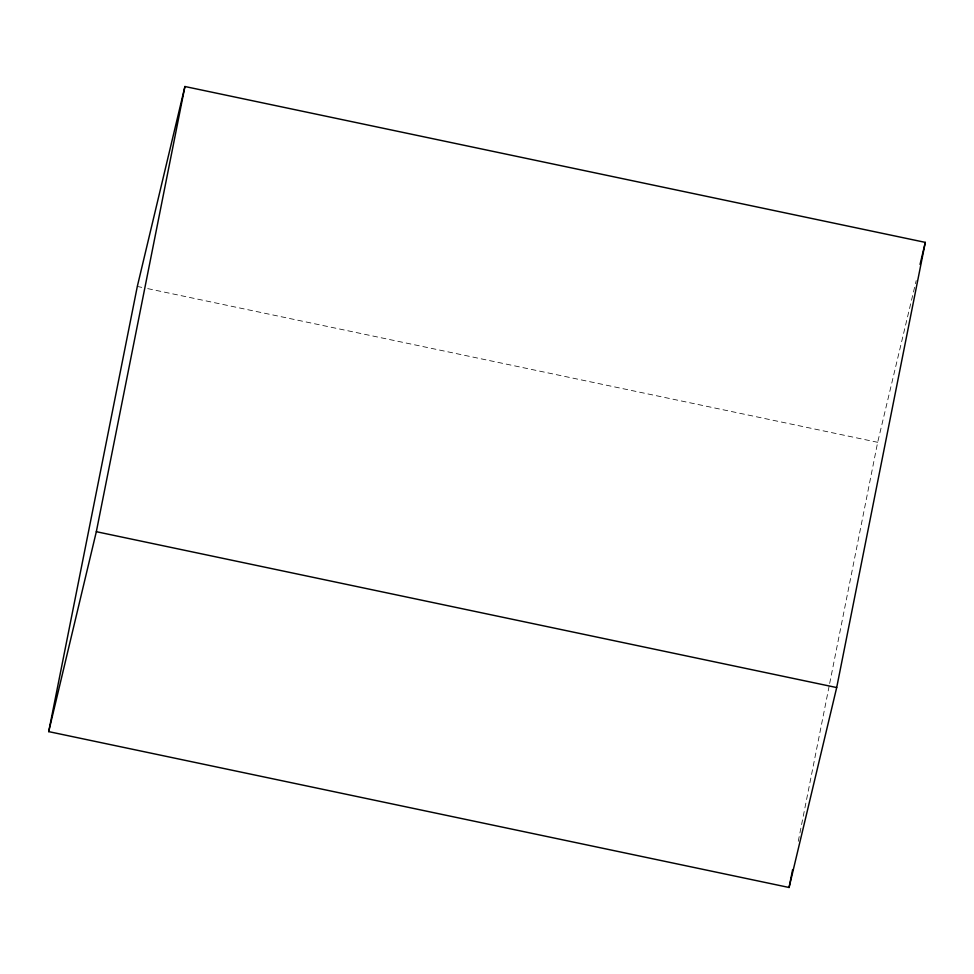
<?xml version="1.0" encoding="UTF-8"?>
<svg xmlns="http://www.w3.org/2000/svg" width="974" height="974" viewBox="0 0 974 974"><rect width="100%" height="100%" fill="white"/><g stroke="black" fill="none" stroke-linecap="round" stroke-linejoin="round"><path stroke-width="0.73" stroke-dasharray="4.87 3.65" d="M798.254 841.329L829.373 684.99M829.665 683.505L877.671 442.306L916.193 280.597M137.31 286.441L141.766 287.379M147.707 288.621L877.671 442.306"/><path stroke-width="1.46" d="M48.7 731.62L137.31 286.441L184.926 86.516L925.3 242.38L836.69 687.559L789.074 887.484L48.7 731.62L96.329 531.694L184.926 86.516M789.074 887.484L792.629 869.612M920.053 264.429L925.3 242.38M96.329 531.694L836.69 687.559"/></g></svg>
